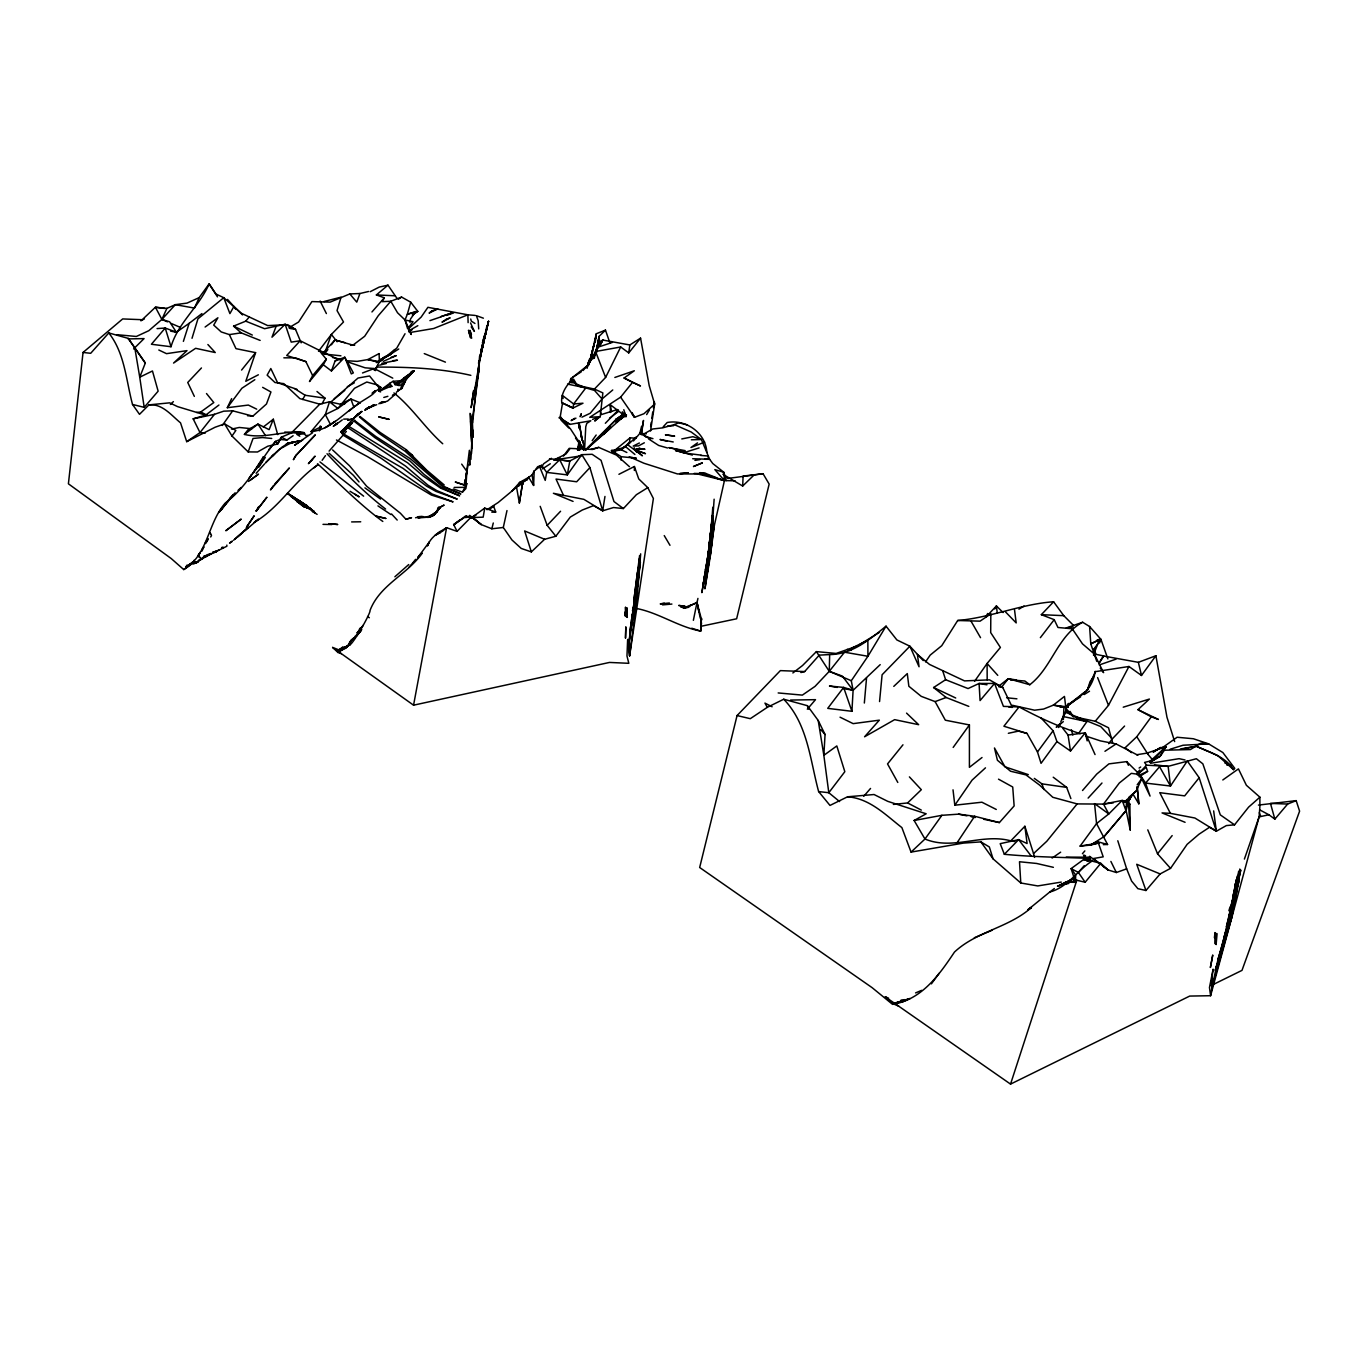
<?xml version="1.0" encoding="UTF-8"?>
<svg xmlns="http://www.w3.org/2000/svg" width="1368" height="1368" viewBox="0 0 1368 1368"><rect width="100%" height="100%" fill="white"/><g stroke="black" fill="none" stroke-linecap="round" stroke-linejoin="round"><path stroke-width="1.5" d="M471.704 424.593L478.732 371.942L478.851 360.947L478.544 363.461M893.783 686.377L907.292 673.603L908.848 686.257L921.228 696.346L935.114 701.613L945.339 720.201L969.416 724.937L969.416 767.328L982.019 757.513M1222.804 779.965L1238.433 768.884L1246.385 785.283L1259.894 797.185L1259.877 806.932L1259.107 816.867L1210.595 995.716L1189.698 996.075L1010.542 1084.106L885.318 996.862L888.601 998.195M468.13 464.385L464.675 485.11L455.424 482.066L464.675 485.11L465.24 483.246L466.796 483.605L465.855 488.615L462.469 492.121L453.406 488.974M583.435 443.164L584.29 449.491M472.61 422.883L479.056 362.383L478.732 371.942L478.851 360.947M634.342 470.472L634.393 466.505L618.917 474.303M1065.347 882.155L1075.539 882.343L1075.641 874.973L1071.127 868.612L1083.61 859.497L1089.732 857.24L1089.937 858.386C1061.329 857.308 1032.891 857.001 1004.351 854.299L1000.196 843.663L1018.647 839.627L1027.111 843.543L1024.871 826.272L1010.781 840.858C982.019 832.924 953.24 850.776 924.973 839.029L914.132 820.492L926.17 813.789L887.746 801.34L874.032 794.517L847.561 796.792L829.983 805.427L818.628 791.576C810.061 759.89 807.753 724.014 783.727 699.236L767.294 707.341L750.28 718.679L737.061 715.567L699.664 867.5L872.1 987.645L892.569 1004.386C922.049 999.512 939.132 974.939 954.488 952.043C976.872 931.146 1008.37 927.949 1031.369 907.582M570.576 382.63L570.644 379.158L570.353 382.373M1214.835 943.595L1215.058 932.583L1214.391 937.678M923.246 660.59L909.891 646.209L896.878 639.933L886.036 626.168C869.552 639.608 852.178 654.4 829.675 654.571L829.264 671.329L815.02 686.394L802.349 695.115L778.17 692.943M478.732 371.942L478.8 363.58M711.411 540.497L701.852 592.652L713.361 524.029L710.077 557.716L712.232 541.728L714.335 525.056L704.93 588.839L710.077 557.716L714.13 499.2M703.99 577.724L705.649 570.901L702.998 584.82L709.274 556.691L712.779 507.237M579.314 450.175L579.553 441.779L578.031 450.072M625.381 611.53L625.518 607.101L626.236 616.694M343.06 648.5L342.274 649.817L338.819 649.834L332.629 647.44L413.563 705.187L609.495 662.437L628.818 663.309L626.971 655.973L627.638 639.437L629.588 655.99L637.505 592.977L640.669 553.835M470.9 459.391L472.524 429.843L473.089 437.281L472.131 416.06M639.831 555.938C640.669 589.745 626.92 622.166 629.588 655.99L653.391 498.516L647.799 487.641L638.736 478.903L634.393 466.505M1087.115 861.19L1087.201 858.916L1089.971 859.224L1089.732 857.24L1066.236 857.103M534.187 470.883L532.135 474.918L528.715 477.329L533.606 485.435L534.187 470.883L541.608 465.308L546.704 472.387L545.234 480.39L539.539 466.522M471.498 453.697L472.524 429.843M639.608 558.486L638.993 573.055L634.94 602.347M722.868 474.217L742.687 486.033L743.098 476.081L763.053 473.704L769.158 484.101L736.634 618.781L700.878 626.322M1063.398 719.534L1063.928 706.965L1053.309 705.17L1043.579 709.051L1034.601 710.197L1012.337 705.272M465.24 483.246L469.361 450.294M478.492 369.634L479.604 356.056M470.37 452.329L469.754 465.137L469.173 457.681M1239.801 869.005L1238.878 881.368L1231.901 916.799L1212.065 987.234L1212.39 981.608M783.727 699.236L807.376 705.683L818.218 720.491L825.058 734.513L823.844 755.341L828.803 792.722L839.576 801.562M880.205 664.643L853.102 690.293L843.629 687.42L827.726 708.367L851.922 711.309L853.102 690.293L851.306 680.734L867.928 656.264L886.036 626.168M709.753 548.26L712.762 515.839L707.256 563.308L708.863 556.178L703.272 585.384L705.956 571.448M615.925 450.448L611.513 450.534L612.043 451.508L621.26 449.781L629.468 442.753L630.084 437.811L636.137 438.273M711.018 539.881L713.292 516.369L707.615 563.838L709.274 556.691M461.683 464.128L466.864 471.396L466.06 484.306L466.043 478.065L464.385 483.4L465.787 481.57M1126.086 808.813L1126.582 801.409L1122.222 800.417L1103.497 804.093L1077.146 803.905L1052.796 797.288L1039.612 785.112L1025.966 774.904L1010.507 771.21L997.409 760.232L994.468 747.971L1004.984 766.832L1028.326 774.63M1238.621 871.194C1237.219 901.854 1226.361 930.924 1218.187 960.199M346.036 647.184L342.479 647.303L342.274 649.817L337.896 652.433L332.629 647.44M701.681 618.507L701.579 619.789L696.996 602.553L697.936 598.414M639.489 557.922L636.052 592.429L630.015 630.272M709.342 547.679L711.839 522.508L708.043 555.117L710.608 539.249L712.249 515.308L709.342 547.679L705.341 570.37L708.453 555.647L706.88 562.778L712.352 523.021M864.337 703.032L866.543 677.998M478.082 376.491L471.977 401.508L473.721 390.325L471.088 407.664C475.808 387.401 478.013 366.778 482.733 346.566L479.894 357.322M620.969 460.041L621.294 456.724L611.513 450.534L615.6 450.277M879.556 701.562L882.104 674.766L909.891 646.209L919.057 666.763L917.415 654.485L929.488 664.421L964.525 680.888L989.543 679.862L1002.744 687.471L1012.405 707.427L1008.815 707.017M1237.048 883.728L1236.056 893.954L1227.934 927.658M1237.441 879.641L1237.835 875.554M471.413 421.908L471.755 448.174M483.28 343.83L483.571 342.787L482.117 348.498L483.81 340.957L479.484 361.067L488.547 321.189L480.219 355.509L481.109 351.969M637.437 572.405L633.709 601.749L638.839 561.547L636.787 592.703L639.557 555.562M609.889 342.889L605.477 330.133L596.311 333.741L595.268 342.086M1136.552 790.721L1132.892 793.953L1138.809 803.82L1136.979 786.788M164.656 308.467L155.422 307.236L142.221 319.702L122.675 318.932L83.055 352.448L68.4 483.81L171.222 558.554L183.722 569.567C208.415 554.741 207.594 522.867 225.378 502.911C247.249 486.7 258.979 461.991 275.515 441.402L280.064 439.47L286.87 440.034L293.128 435.725M691.763 628.237L700.741 631.093L701.356 619.738L700.741 631.093C677.485 626.766 657.888 612.026 634.598 608.127M637.779 583.093L629.314 640.395L630.665 629.981M359.545 628.87L359.117 632.409L361.785 629.554M410.007 322.438L410.4 319.206L415.684 311.545L407.339 314.264L405.013 319.975L407.664 328.816L413.016 321.719L405.013 319.975L397.524 312.742L390.786 301.268L382.151 301.644L384.357 297.796L376.371 294.941L387.982 285.16L397.079 298.481M571.927 383.04L572.388 379.363M631.195 625.809L633.076 611.222M484.221 338.067L481.297 349.815L484.546 336.066L481.126 350.618M1095.204 671.363C1094.024 680.033 1089.578 688.891 1082.618 694.431M597.645 417.821L594.755 421.036L600.21 416.676L602.861 392.907L594.43 389.076L577.176 385.331L571.944 380.389M348.549 645.901L348.669 645.029M581.314 371.788L572.679 377.329L588.172 365.051L595.542 351.508L620.696 346.993L628.75 352.91L629.827 344.958L640.566 338.152L649.201 385.639L654.656 404.107L650.535 431.005M712.865 523.534L710.608 539.249M596.568 352.688L599.064 336.374L605.477 330.133M631.742 622.354L630.545 630.648L637.505 592.977M633.23 611.975L640.395 562.18M650.638 426.577L651.236 422.421M651.835 418.266L652.741 412.024M653.357 407.869L654.263 401.645L654.656 404.107L643.969 413.717L634.547 417.308L632.358 414.487M1067.827 707.359L1068.391 703.46M569.481 406.501L573.038 408.006L573.637 403.97L585.812 387.913L594.516 390.427L602.04 398.977L590.207 413.273L581.93 417.172M1067.827 707.427L1068.391 703.579M641.37 434.819L643.49 420.438L641.096 434.254M469.446 334.083L468.506 330.218L470.592 337.93L469.994 330.457L471.447 334.562M1212.065 987.234L1212.8 982.361L1210.595 995.716L1209.466 987.508L1213.108 969.16L1211.398 982.463L1212.065 987.234L1218.033 959.242L1233.252 905.377L1231.029 916.457L1237.886 880.975L1221.504 947.956M584.581 449.679L585.76 426.765L586.786 423.379L590.822 420.78L569.96 424.388L559.016 417.804L560.247 416.59L562.556 402.893M1089.492 858.847L1089.732 857.24M1235.287 883.625L1234.74 887.234L1236.535 879.214M1237.63 877.025L1235.099 893.56L1237.578 876.631M578.254 449.969L579.553 441.779L579.861 449.935L579.536 441.676M1232.414 902.538L1236.706 879.008M506.981 510.572L503.304 527.484L511.94 539.95L521.225 548.431L531.348 551.903L544.601 539.283L555.836 536.239L570.302 517.07L582.221 510.059L593.507 505.63L602.689 510.794L604.964 496.447M631.469 620.149L634.342 602.057L632.478 610.898M485.247 335.314L488.547 321.189L482.271 347.677M596.174 352.003L599.064 336.374M707.136 573.602L712.232 541.728M1232.739 904.453L1222.838 947.032L1232.277 909.498L1238.673 872.374M516.591 487.453L519.361 502.996L522.764 482.083L498.209 502.484L487.008 509.734M210.689 536.974L211.527 535.435L209.629 532.426L210.672 533.896M1235.27 885.541L1233.115 895.955L1237.339 875.982M493.506 505.835L495.695 512.008L484.751 508.075L483.178 517.155L470.284 517.634M1093.699 652.091L1094.314 648.552L1100.966 639.454L1107.875 658.897M1234.415 897.237L1232.277 909.498L1240.759 869.997L1237.459 884.19M404.962 382.065L401.935 388.358L400.585 388.82L411.409 371.566L414.179 370.762L408.194 377.26L397.883 384.476L400.106 385.502L404.107 381.894M359.989 630.443L360.451 627.895L359.989 630.443L356.928 633.059L363.289 625.21M578.014 449.764L579.519 441.402M413.563 705.187L446.601 527.689L457.066 531.365L471.31 516.95L481.314 524.611L491.847 528.783L503.304 527.484M1093.887 653.87L1099.445 639.796L1090.775 643.883L1096.777 661.394M351.405 640.292L349.045 644.396L349.849 645.183M577.45 449.867L579.04 441.488M486.751 326.61L482.699 345.146L483.998 339.042M519.361 502.996L522.764 482.083L518.729 486.085M1065.279 713.754L1066.801 706.162L1064.902 707.29L1073.247 716.627L1095.255 721.261L1108.525 727.776L1112.663 742.927M1093.545 655.323L1094.314 648.552M483.691 341.88L485.606 333.091L484.46 338.683M693.371 620.337L696.996 602.553L691.695 604.93L696.996 602.553L700.296 618.233M592.618 351.388L590.531 358.365L594.191 343.761L590.89 357.236M1234.534 892.535L1237.595 878L1235.287 888.037M1234.158 893.15L1226.395 926.905L1232.277 905.035L1236.911 880.565L1231.303 904.693L1229.251 915.773L1232.277 905.035L1230.14 916.115L1233.252 905.377M593.541 347.284L596.089 335.947L589.779 361.169M710.488 542.6L711.89 536.393M712.813 532.255L724.441 480.578L723.826 472.285L712.762 463.53L709.633 459.289L701.408 439.538L691.148 431.98L674.236 424.61L662.693 427.859L652.707 428.988L644.157 433.793L640.173 433.023L633.469 440.958M594.464 341.863L596.311 333.741M1235.099 894.313L1236.518 888.242M1127.642 801.494L1129.882 798.741L1123.624 802.691L1129.882 798.741L1128.378 801.562L1129.882 804.213L1130.225 830.017L1126.138 810.574L1127.899 803.067M1216.99 964.269L1215.229 970.374L1222.205 948.417L1227.181 927.282L1223.95 937.456M484.221 335.776L482.494 343.094L483.434 339.726M588.086 365.41L589.3 360.348M465.975 475.124L466.864 471.396M580.169 416.761L581.195 414.008L580.613 414.897M597.748 344.651L595.798 352.619L599.116 337.383L599.629 342.616L593.969 358.262M491.847 528.783L493.284 522.986M587.197 367.855L588.89 361.067L586.94 367.992M640.104 432.305L641.609 426.235M595.131 354.568L598.295 342.53L602.809 340.051L629.827 344.958M349.781 641.489C345.54 656.999 370.933 613.804 370.027 610.453C379.757 584.905 406.929 574.731 422.216 553.219M1227.181 928.769L1236.928 890.448M483.896 340.016L485.349 334.288M1222.411 945.271L1218.683 959.703L1231.901 916.799M1226.651 928.786L1238.878 881.368M296.959 389.333L277.584 382.715L270.813 368.539L267.153 375.14L275.002 382.527L283.843 383.638L299.831 398.601L319.787 404.176L329.5 401.816L340.581 404.278L350.875 398.994L360.109 402.791C344.018 412.52 330.646 429.979 311.032 431.655L325.345 414.589L337.879 408.451L354.517 388.29L366.812 382.014L377.517 384.989L380.954 387.503L378.765 387.315L379.107 388.717M595.644 353.098L597.628 345.591L593.934 357.373M1230.499 908.745L1235.834 888.858M207.679 540.24L205.576 543.575M466.796 483.605L462.469 492.121M207.628 539.967L208.022 538.513L205.987 542.121L206.38 541.249M410.725 302.191L407.339 314.264L417.821 311.425L410.725 302.191L401.576 297.061L390.786 301.268L378.235 315.752L364.675 336.272L352.978 345.129L334.955 339.982L322.352 353.85M595.388 353.491L597.628 345.591M590.053 360.041L588.616 365.051L592.447 351.986M1213.519 981.01L1213.091 982.446L1211.98 978.633M1232.209 902.264L1233.235 898.776M192.016 338.289L197.933 318.829L223.753 297.694L241.315 313.255L267.718 325.601L287.605 324.661L295.556 329.432L301.165 342.855M587.146 366.778L589.523 359.1M1060.012 707.273L1065.723 706.675L1087.303 690.207L1095.323 671.654L1128.959 666.49L1141.493 675.467L1155.892 655.734L1166.972 717.26L1174.667 741.593M1228.891 910.729L1230.106 906.796M1218.033 959.242L1224.685 937.85M183.38 341.367L189.126 323.361L201.934 313.58M1010.542 1084.106L1076.804 880.257L1085.166 882.24L1100.778 863.311L1107.977 869.911L1116.339 872.528L1126.651 868.851L1131.575 881.026L1137.851 888.653L1145.939 890.5L1160.132 873.93L1170.529 868.372L1187.133 844.33L1198.915 834.275L1209.586 827.23L1216.357 831.214L1226.361 825.571L1234.552 824.836L1248.625 807.12L1259.894 797.185M205.114 327.02L217.905 317.769L213.716 325.105L221.223 331.945L229.345 334.596L235.98 348.652L255.594 352.636L245.795 381.279L258.364 374.798M1126.155 807.548L1127.796 802.777M1244.401 859.07L1259.107 816.867L1268.923 814.781L1274.856 819.124L1287.63 804.059L1296.18 800.639L1299.6 811.156L1241.99 970.374L1211.005 985.61M1058.678 727.519L1060.097 723.501M593.267 358.621L596.089 350.721M300.173 431.775L294.342 431.707L281.398 437.144L277.704 443.984L267.82 446.19L257.509 451.987L248.172 451.902L253.029 438.461L262.451 437.555L271.719 438.461M206.602 541.677L205.371 542.651M368.556 291.487L359.921 293.522L356.774 302.14L349.798 293.932L330.15 302.123L311.904 301.593L298.566 322.044L288.853 327.807M260.142 340.41L241.161 332.851L233.569 326.131L245.727 321.172L264.571 328.713L285.142 324.25L291.213 342.12L300.19 340.752L318.812 350.054L326.336 359.237L323.327 364.794L331.432 370.95L335.075 361.032L337.434 359.049L340.923 360.023M189.126 323.361L176.387 332.219L165.22 328.029L151.403 344.257L171 346.737C178.011 322.831 199.249 306.688 209.116 283.894L215.973 294.017L223.753 297.694L229.909 313.597L233.911 306.449L242.529 314.931M580.34 416.299L581.195 414.008M276.233 326.063L271.976 337.195L285.142 324.25L295.556 329.432L289.76 328.423M405.031 333.741L396.754 348.139L379.432 361.597L376.337 362.588M1088.381 687.42L1087.303 690.207L1090.108 681.572L1093.853 676.356M108.773 332.937L128.233 338.392L145.316 363.067L139.741 377.209L144.187 407.356L132.525 404.449C126.027 380.287 124.881 353.286 108.773 332.937L90.698 353.303L83.055 352.448M1099.564 643.011L1100.966 639.454L1097.273 640.463M342.222 647.919L345.506 647.577M277.721 434.614L273.344 419.224L269.12 429.637L257.971 424.097L248.001 429.808L244.41 434.425C264.862 439.402 283.98 429.843 304.243 432.681L304.739 434.323L299.387 432.459L297.181 433.092L298.737 434.579L304.243 432.681L304.739 434.323M1060.816 721.74L1065.279 712.147L1100.71 726.545L1112.304 738.874L1108.713 743.696M351.166 640.121L354.021 637.779C348.532 642.293 349.114 648.808 340.222 650.313L342.154 648.586M1062.081 719.619L1065.279 712.147M427.671 545.746C430.51 536.94 439.179 532.169 446.601 527.689L442.172 531.502M217.478 296.873L209.116 283.894L199.181 297.608L194.495 308.091L175.326 304.671L166.862 308.381L155.422 307.236L161.886 319.428L167.46 321.839M426.2 516.933L431.809 516.334C439.265 510.538 429.484 519.464 426.2 516.933L433.399 515.36L440.188 507.665M166.862 308.381L161.886 319.428L148.804 330.697L136.338 336.477L116.81 334.681M1059.003 726.579L1060.474 723.347L1056.199 727.229M375.174 370.557L378.953 362.315L367.804 359.596L357.168 361.374L346.839 360.742M356.672 635.932L360.896 630.887L354.722 636.736M256.705 409.152L248.343 405.065L227.31 407.715L231.637 398.618M321.241 426.765L319.291 430.869L320.249 425.995L321.241 426.765L311.032 431.655M567.583 384.1L585.812 387.913L570.49 381.501C565.411 386.853 560.743 394.907 561.752 402.585L573.038 408.006L582.99 403.218L573.637 403.97L562.265 395.318L563.086 398.55M594.43 389.076L605.614 377.431L620.696 346.993M427.449 545.712L429.33 541.95L417.702 557.631L421.618 553.356M985.952 616.9L987.662 613.48M375.277 370.506L377.859 365.427L374.216 370.232M600.09 345.369L602.809 340.051L595.542 351.508L605.614 377.431M349.182 644.413L351.268 640.344L355.099 637.539M471.31 516.95L466.231 516.3L465.53 517.549L468.796 517.07L469.686 515.36L481.314 524.611L471.926 516.745M1095.255 721.261L1108.49 705.324L1128.959 666.49M326.336 359.237L312.656 375.601L309.476 381.552L323.327 364.794M994.81 608.965L996.417 605.938L1003.086 612.556M563.462 456.04L569.191 448.345L592.601 449.456L598.705 447.37L616.472 455.099L629.468 466.71M322.027 403.765L325.054 398.208L316.983 391.487M600.09 345.01L602.809 340.051M302.67 399.507L305.081 395.249L325.054 398.208M931.403 983.866L939.115 973.281M295.83 455.527L293.453 459.58L295.83 455.527L315.341 434.836L295.727 455.715M1128.788 797.63L1132.892 793.953L1128.378 801.562L1124.582 801.426L1129.882 804.213M220.539 510.367L226.079 503.458L218.914 512.47L221.975 507.99M266.743 497.422L256.107 511.239L266.846 497.268M396.104 383.279L399.114 385.571L395.061 384.647L414.179 370.762L407.442 377.448L395.728 383.553L393.061 381.313L390.137 383.057L379.124 391.282L380.578 391.881L379.158 389.401M646.654 414.607L649.458 409.921M541.489 467.36L543.66 463.769L551.441 458.297M1162.048 753.101L1160.081 756.316L1149.924 762.472M1164.014 749.903L1165.981 746.689L1160.184 747.851L1153.156 752.126L1160.56 747.492L1164.425 750.211L1190.417 749.561L1200.762 743.183L1208.645 743.867L1222.855 752.537L1234.757 768.354L1233.508 769.654L1217.913 755.666L1196.316 746.261L1180.362 748.98M1098.966 663.566L1103.737 655.956L1094.314 654.007L1082.481 643.849L1072.255 628.784L1057.96 627.484L1054.215 619.67L1041.339 614.677L1053.599 601.766L1063.774 615.668L1073.487 625.398M1053.599 601.766C1021.109 604.023 990.449 617.686 957.703 620.491L941.748 645.696L930.206 655.101L925.555 661.89M1099.393 662.403L1103.429 656.007L1138.364 662.334L1155.892 655.734M249.352 478.099L251.729 474.388L249.318 477.979M430.988 515.035L429.655 517.053L417.992 517.942L423.875 516.625M1137.475 774.904L1146.538 765.174L1168.152 766.354L1196.367 758.727L1202.848 763.84L1220.307 814.866L1234.552 824.836M432.271 516.112L436.666 511.102M374.9 391.419C374.798 394.685 359.955 401.594 355.988 405.629M956.574 843.492L974.632 816.269L999.375 822.578L1014.133 805.94L1012.73 787.01L998.503 779.161M258.86 467.104L265.272 457.442M1092.211 844.672L1098.88 843.013L1096.948 841.679L1090.553 845.099L1104.147 836.532L1125.949 810.66L1122.222 800.417L1108.798 813.943L1096.555 823.587L1080.121 846.091L1090.553 845.099L1098.008 841.833L1107.55 844.484L1096.555 823.587L1094.571 803.632L1108.798 813.943L1103.497 804.093L1119.298 783.026L1131.336 773.347L1139.732 774.51L1150.043 796.091L1145.58 783.094L1140.023 774.784L1141.835 778.529L1136.329 790.807L1125.283 801.255L1126.582 801.409M221.411 509.666L230.542 498.191L227.002 502.774M996.28 809.463L981.899 802.212L954.813 805.205L972.067 780.136L985.473 767.841M248.172 451.902L231.996 436.05L235.86 430.441L224.591 423.892L215.118 427.226L186.698 441.659L180.525 422.849C171.205 415.205 162.382 403.543 148.941 404.877L139.502 414.333L132.525 404.449M187.125 565.018L185.655 567.156L192.683 561.991M535.675 469.532L537.641 466.71L541.608 465.308M1104.147 836.532L1126.138 810.574M347.643 645.628L346.104 647.816L346.925 646.671M974.563 681.315L987.097 663.48L1000.401 647.457L990.688 632.597L990.825 613.822L980.069 621.158L957.703 620.491M1078.805 733.128L1086.893 721.62L1077.009 718.542M1031.455 907.531L1027.898 909.805L1049.684 892.073C1068.203 887.062 1076.975 870.561 1092.006 861.122L1100.778 863.311M222.3 425.465L232.663 410.827L252.858 416.146L266.469 404.005L270.95 391.983L262.639 387.349M273.514 485.503L270.454 489.915L289.366 467.976L274.489 484.34M1128.651 799.955L1132.892 793.953L1128.959 797.578M592.19 440.65L596.174 435.024M1164.425 750.211L1160.081 756.316L1149.941 762.01M322.13 460.298L325.464 455.647M974.632 816.269L958.643 814.148L941.902 815.311L924.973 839.029L911.054 852.093L901.888 827.606C885.455 814.798 869.552 798.399 847.561 796.792M233.073 494.891L226.78 502.227L235.125 492.822M526.68 480.151L528.715 477.329L519.806 482.34L511.837 491.249M953.171 747.424L969.416 724.937M203.216 558.178L200.549 559.615L211.493 553.715M1040.945 717.858L1053.103 730.751L1056.934 741.593L1041.048 763.327L1037.474 751.938L1027.026 733.436L1003.907 726.237L1019.057 706.931C1038.893 717.516 1059.071 726.972 1080.275 733.658M1131.49 752.639L1125.129 747.749L1136.791 736.719L1151.309 716.815L1158.405 719.448L1137.954 709.667L1149.394 699.065L1123.231 707.188M201.695 550.073L203.9 546.773L201.9 551.167M1037.474 751.938L1053.103 730.751M1137.201 784.822L1141.835 778.529L1138.552 774.835L1139.732 774.51L1126.685 761.617L1108.918 763.874L1096.743 774.083L1082.533 790.499M327.858 349.558L324.301 354.346L331.364 334.442L343.505 321.993L337.041 310.587L341.059 297.147L323.942 301.541M331.398 344.77L334.955 339.982L344.873 342.65M375.43 390.598L374.148 392.325L380.954 387.503M1128.19 800.263L1132.892 793.953M227.31 407.715L241.879 388.255L254.841 379.706M203.524 556.195L205.337 556.93L206.209 555.767M318.522 351.268L331.364 334.442L337.127 341.761M526.543 480.168L528.715 477.329L522.679 482.784M246.787 526.612L254.191 515.787L246.274 527.706M1040.364 637.659L1054.215 619.67M1077.146 803.905L1046.794 841.269L1033.541 853.564L1034.567 857.411M626.852 452.483L621.26 449.781L629.468 442.753M569.652 449.2L565.822 454.108L553.886 459.939L559.854 460.332M346.361 431.433L329.089 451.132M1001.889 686.787L1008.267 678.699L1016.561 680.016L1010.713 679.947L1024.854 681.007L1029.796 684.718C1051.907 667.823 1057.515 635.624 1082.635 622.252L1089.595 626.51L1100.539 638.907L1090.775 643.883L1089.595 626.51M232.663 410.827L223.719 411.169L214.485 414.316L200.002 432.562L186.698 441.659M1154.404 764.798L1168.152 766.354L1170.478 786.019L1159.568 766.713L1145.58 783.094L1170.478 786.019L1187.287 760.967L1199.172 777.708L1184.688 795.868L1159.773 792.67L1170.392 813.344L1194.88 818.013L1216.357 831.214L1213.655 810.899M628.75 352.91L640.566 338.152M241.589 370.061L255.594 352.636M413.085 562.846L415.94 559.29L408.912 567.361M592.583 419.377L600.21 416.676L589.745 417.326L620.627 397.165L632.546 382.339L640.481 385.981L624.064 378.013L634.324 370.762L614.848 377.465M1170.529 868.372L1157.533 853.769L1172.171 835.591M902.965 744.808L887.541 763.925L897.801 782.445M1056.934 741.593L1070.494 751.032L1085.251 732.821L1095.05 754.572M605.34 423.276L618.387 409.955M245.727 321.172L249.198 317M311.117 460.828L315.085 456.142L308.398 463.666L312.588 459.084M1137.047 773.211L1139.698 770.047M438.752 507.032L437.606 508.639L444.121 505.066L439.607 507.425M357.749 413.871L355.612 416.385L361.34 411.631L351.593 420.164L361.836 411.46L358.724 413.546M583.024 370.574L586.615 366.368M348.72 424.268L350.43 422.404L342.769 430.253L352.482 419.788M807.308 709.205L815.499 699.664L790.55 700.057M1082.43 853.7L1084.841 850.913M144.187 407.356L158.141 391.18L152.464 370.984L139.741 377.209L135.022 349.216M390.923 353.953L394.668 349.609M1085.166 882.24L1078.377 872.442L1084.174 865.756M863.738 796.261L870.544 788.447M371.959 311.955L384.357 297.796M216.11 552.005L217.084 550.911L212.502 552.467L218.829 550.124M377.927 361.853L380.441 359.032M800.896 672.543L804.658 671.568L819.261 655.135L829.675 654.571M256.158 473.311L264.64 463.855M401.166 386.956L403.492 384.374M300.19 340.752L286.716 355.509L305.885 361.614L312.656 375.601M383.108 358.382L380.851 360.861L384.613 356.809L391.06 354.209L383.108 358.382L384.613 356.809M347.523 425.568L350.43 422.404M319.787 404.176L292.342 431.98M412.298 314.948L415.684 311.545M1088.124 798.091L1101.975 783.026M663.189 426.816L667.191 422.507C685.966 419.001 705.871 432.869 706.829 452.415M563.821 460.589L569.806 460.999L581.793 454.672L589.916 467.599L576.663 481.775L556.024 479.056L563.479 495.336L583.88 499.354L602.689 510.794L613.531 507.545L623.38 508.554L636.359 494.72L647.799 487.641M268.761 449.73L275.515 441.402L277.704 443.984L281.398 437.144L286.87 440.034M201.438 558.486L196.479 562.966L191.657 563.069L193.709 563.941L197.796 561.752L189.194 564.813L190.579 563.838M585.589 449.969L616.472 419.138L625.21 413.495M201.455 367.958L187.741 382.476L194.341 396.378M988.26 614.591L996.417 605.938L997.289 613.309M1146.538 765.174L1144.554 762.421L1153.019 760.369L1165.981 746.689L1146.965 753.118L1136.757 754.726M555.836 536.239L547.166 525.346L560.572 511.256M395.848 393.779L392.513 395.489L395.848 393.779L387.623 401.012L380.407 403.543M585.555 450.004L615.959 419.737L621.653 416.265M1112.304 738.874L1124.582 726.049M610.487 427.124L587.607 447.969M737.061 715.567L780.359 670.611L804.658 671.568M331.432 370.95L344.787 357.219L353.354 372.9L351.302 373.909L344.787 357.219L335.075 361.032M199.198 560.059L197.248 562.077L194.324 562.624L194.034 560.452L194.324 562.624L197.847 561.838L194.324 562.624M383.108 357.715L380.048 360.878L398.738 349.011M1004.351 854.299L1018.647 839.627L1031.062 855.855M434.665 514.334L437.606 511.324L433.314 514.505M585.846 449.867L622.474 417.582L616.387 421.942M273.566 454.757L265.495 462.897L274.626 453.783M857.924 645.781L836.139 653.442L816.388 651.613L802.52 665.532L792.859 672.971M626.971 444.703L629.827 441.847M409.169 328.132L421.156 317.085L427.91 307.321L467.873 314.811L468.113 322.643M133.585 348.925L144.067 338.597L128.165 338.922M617.737 419.925L620.063 417.65L617.259 420.25M201.438 559.084L203.302 557.289M394.873 576.783L408.741 564.556M742.687 486.033L754.059 475.004L763.053 473.704M434.015 513.941L429.655 517.053L432.151 514.881M351.986 423.259L341.692 433.656L354.722 420.01M893.372 804.418L907.6 802.948L921.331 789.695L909.395 776.887M603.031 434.46L610.196 427.62M636.052 437.025L627.826 444.874L642.396 455.8L637.334 451.286M234.886 539.163L248.326 527.21L233.552 540.257M603.544 434.528L610.829 427.62M238.049 490.36L241.127 487.453M170.367 404.466L173.377 401.628M183.722 569.567L191.041 564.385M230.234 498.072L234.834 493.814M334.151 398.823L358.04 378.03L369.565 375.978L377.448 385.69M396.293 392.377L399.302 389.606L397.746 389.333M433.656 513.376L429.945 516.779L432.339 514.625M1149.513 761.788L1165.981 746.689L1164.459 748.672L1160.184 747.851M437.281 510.332L439.897 507.956L437.059 510.332M244.906 530.818L258.449 519.173L254.209 522.405C279.671 507.648 294.24 480.715 318.299 464.453M432.305 514.676L429.655 517.053M440.103 531.417L436.221 534.803L440.958 532.289M1137.013 774.527L1146.213 767.311L1147.598 771.364L1139.168 776.802M237.485 537.06L242.888 532.391M378.851 403.817L380.082 402.773M602.04 398.977L612.761 389.966M331.706 401.252L344.787 390.376M1056.797 727.041L1063.312 721.637M349.233 410.896L355.218 405.954M431.809 516.334L434.921 513.787M1081.917 694.448L1084.824 692.071M454.039 524.696L465.359 516.146L468.796 517.07M1087.201 858.916L1089.817 859.326L1087.902 860.865L1083.61 859.497L1092.69 860.472M1089.971 859.224L1087.902 860.865L1092.006 861.122M403.269 379.415L414.179 370.762L411.238 372.541M704.657 442.12L690.96 447.507L697.526 442.873M1085.354 691.969L1067.279 706.162L1073.179 701.579M998.828 686.069L1008.267 678.699L1029.796 684.718M313.7 468.027L317.957 464.727M263.323 426.987L273.344 419.224M626.065 446.549L612.043 451.508L622.235 448.755L627.553 444.634M333.313 426.371L337.999 422.78M376.713 404.706L370.471 407.134L374.507 404.654L369.428 407.732L373.396 404.808M609.495 418.215L618.729 411.255M205.183 433.16L200.002 432.562L193.162 418.83L205.662 415.137L218.931 405.031M244.41 434.425L257.971 424.097L265.512 435.657M334.75 425.38L337.639 423.174L334.613 425.226L336.169 424.183M466.231 516.3L453.697 524.611L457.066 531.365M490.377 508.708L493.745 506.16M1049.684 892.073L1054.369 888.516M248.497 481.433L258.466 474.149L250.156 480.219M372.062 393.249L375.465 390.701L372.609 392.787M338.683 422.592L342.291 419.891M453.577 524.628L459.836 519.96M334.921 425.243L337.109 423.618M471.242 517.942L484.751 508.075M472.712 517.275L475.979 514.898L471.789 517.309M621.841 415.547L624.731 413.427M232.269 541.164L229.55 543.13L232.235 541.335M196.633 412.452L200.771 411.973L213.801 402.551L206.5 393.539M369.428 407.732L372.182 405.732M361.836 411.46L351.593 420.164M621.893 416.505L616.472 419.138L626.527 414.983M312.639 432.716L294.616 445.199L302.824 439.88M1162.133 747.869L1177.113 737.249L1193.392 738.754L1208.645 743.867L1183.063 745.235L1170.17 749.219M334.202 425.602L336.477 424.012M600.056 410.827L601.168 414.641L617.447 409.511M624.577 413.41L615.6 419.617L622.218 415.154M403.526 378.201L414.179 370.762M342.479 647.303L338.819 649.834L347.848 645.679M1052.112 858.061L1060.662 852.161M859.634 644.619L879.538 632.29M630.084 437.811L613.428 451.389L618.011 449.439L616.438 449.576M198.805 561.034L196.034 562.385M281.329 447.61L287.861 443.352L293.487 442.172L286.288 443.95M398.362 299.216L401.576 297.061M412.623 314.879L417.821 311.425M1104.951 751.288L1116.066 743.936L1137.8 755.204M1139.099 768.046L1140.673 767.003M542.446 468.899L550.312 463.769M968.8 706.384L946.143 697.492L933.609 687.523L945.613 679.708L968.065 688.566L979.078 683.47L994.553 683.453L1002.744 687.471L998.811 686.804M348.019 645.884L337.896 652.433L341.333 653.648M574.663 418.351L571.14 420.592L575.945 418.163M1066.493 705.785L1080.669 696.791M1084.208 694.551L1089.509 691.182M327.072 426.559L335.348 421.361L325.088 427.791M379.124 391.282L390.222 384.322L390.137 383.057L391.009 386.169L379.124 391.282L378.765 387.315M1018.955 609.17L1024.051 606.024M383.314 361.34L396.258 355.612L391.265 357.27M408.861 331.62L411.922 329.773L408.639 331.62M401.935 388.358L397.695 390.838L399.712 389.692M200.053 559.974L201.216 559.307L199.112 560.179M387.862 396.31L383.792 397.455M409.494 330.389L417.838 325.687M347.318 386.716L354.329 382.835M280.03 448.926L289.862 443.471L299.199 440.701L289.862 443.471M209.663 554.262L205.337 556.93M215.973 551.8L213.87 552.672L226.849 546.242L226.849 545.097M140.87 320.83L144.427 318.864M644.328 442.787L638.514 445.9L633.213 446.088L639.369 442.993M373.806 391.983L374.764 391.487M213.34 552.963L206.876 555.75M370.198 291.692L379.261 287.075L387.982 285.16M1075.539 882.343L1072.768 879.06L1059.242 885.387M435.349 534.871L440.462 532.357M851.529 648.227L867.859 640.207L867.928 656.264L844.518 652.211L829.264 671.329L851.306 680.734M395.728 383.553L401.713 380.646L393.061 381.313L395.061 384.647M618.011 449.439L616.968 449.952L622.235 448.755M1059.499 885.199L1072.768 879.06M572.628 377.534L571.003 378.286L577.176 385.331L573.534 379.09M625.843 415.513L615.754 421.891L625.364 415.821M210.946 553.459L206.294 555.1M1138.518 775.485L1147.598 771.364M199.181 297.608L187.057 303.097L175.326 304.671L161.886 319.428L169.615 321.805L176.387 332.219L170.59 331.142M885.318 996.862L892.842 1003.616L909.857 998.572L897.254 1002.761L901.717 1001.65M909.857 998.572L902.624 1001.821L897.459 1002.18L901.82 1001.325M915.585 992.911L921.639 990.346M974.307 937.781L991.92 930.325M366.521 408.536L372.216 406.176L370.694 406.792M518.917 483.314L525.192 480.698L519.806 482.34L523.157 484.084L522.046 481.998M674.236 424.61L678.699 422.798L687.42 424.901M620.901 417.223L626.288 415.154M362.52 372.968L374.216 368.539L392.77 378.149M429.928 320.625L440.718 316.948M935.114 701.613L946.143 697.492M555.853 459.203L559.786 457.75M699.099 447.917L686.24 451.953L675.535 450.448L692.328 455.082M446.498 315.427L453.629 312.93M1082.635 622.252L1066.202 627.963L1073.145 627.023M1096.999 640.139L1100.539 638.907M1099.256 664.951L1116.049 659.137M390.137 386.973L392.377 386.238M467.873 314.811L433.707 328.491L410.383 332.441M597.782 347.233L612.436 342.393M1076.804 880.257L1057.498 886.156L1061.192 885.25M221.804 547.457L223.087 547.08M332.595 449.901L349.575 465.838L366.658 486.239L400.397 513.239L405.903 519.241L411.238 517.754M687.386 607.118L681.144 607.067L687.386 607.118L683.196 608.264L688.514 607.341M405.903 519.241L411.546 517.702M590.908 449.354L598.705 447.37M379.637 365.153L386.409 363.461M415.564 517.754L419.873 516.676M1064.902 884.361L1068.596 883.471M222.471 547.781L221.582 547.987L222.813 548.226M207.218 556.092L204.653 555.784M1008.353 733.299L1018.425 731.128L1027.026 733.436M193.162 418.83L214.485 414.316M231.431 429.107L239.297 427.466L251.712 428.731M1064.389 883.625L1068.1 882.873M681.777 438.94L692.943 436.7L701.408 439.538L691.336 439.795M1182.089 749.031L1196.316 746.261C1209.449 752.28 1225.574 756.572 1233.508 769.654M664.284 603.134L660.231 603.904L669.38 602.997M914.132 820.492L941.902 815.311M417.257 517.446L423.447 516.676M911.054 852.093L963.465 843.098L980.89 841.884L989.338 846.963L993.048 858.83L1020.785 882.993L1037.782 885.934L1061.26 882.086M1080.121 846.091L1098.88 843.013M1150.608 763.259L1179.079 758.676L1185.03 759.975M729.024 478.27L754.059 475.004M553.886 459.939L581.109 455.869M694.927 460.366L699.869 459.631M229.345 334.596L241.161 332.851M1258.457 805.085L1296.18 800.639M1103.497 804.093L1113.398 802.811M1062.868 728.409L1068.066 735.043L1085.251 732.821L1087.167 740.875M305.423 435.571L308.142 435.349M381.826 363.341L397.455 360.194L393.078 360.656M360.724 521.789L351.627 521.926M901.085 1000.076L905.188 999.649M148.941 404.877L169.649 402.842L177.618 406.638L205.662 415.137M662.557 604.895L671.91 604.058M340.581 404.278L344.685 403.919M418.471 516.659L422.233 516.352M350.499 345.352L354.757 345.027L352.978 345.129M157.063 328.611L165.22 328.029L171 346.737M667.533 426.098L673.501 425.739M302.841 433.536L299.421 433.724L294.342 431.707L304.243 432.681M1061.5 706.897L1065.723 706.675L1064.458 696.415L1053.309 705.17L1065.723 706.675M491.83 512.196L495.695 512.008M349.798 293.932L359.921 293.522M1103.292 844.637L1107.55 844.484M343.693 419.121L348.276 419.018M692.704 458.725L709.633 459.289L704.606 459.272M454.125 487.435L464.402 487.35M283.843 357.835L295.214 357.817L305.885 361.614M1226.857 765.105L1230.704 765.105L1224.958 763.105M630.956 457.493L643.9 463.222L677.399 473.926L697.577 473.961L724.441 480.578L735.095 480.801M641.404 449.217L644.978 449.268L636.77 448.687L641.404 449.217L639.249 447.9M378.406 367.103C409.528 367.017 440.428 368.334 470.849 375.345M323.002 524.354L331.911 524.543M694.174 473.414L697.919 473.533M1019.057 706.931L1003.428 706.384L994.553 683.453L980.069 700.57L979.078 683.47L986.961 684.804M1287.63 804.059L1270.462 803.392L1274.856 819.124M644.157 433.793L646.243 433.861M611.513 450.534L615.514 453.064M376.371 294.941L394.685 295.762M1041.339 614.677L1063.774 615.668M1170.392 813.344L1162.048 812.917L1185.081 822.305M598.295 342.53L600.774 342.667M700.655 455.441L708.008 455.989L708.504 459.34M247.523 415.735L252.858 416.146M374.216 368.539L365.136 367.821L347.934 361.99M621.294 456.724L633.247 457.87M284.783 432.049L296.702 433.058M468.66 314.879L475.329 315.444M328.645 523.688L337.742 524.491L331.774 523.927M701.254 455.168L684.445 453.013L675.535 450.448M549.526 458.742L569.806 460.999L567.31 474.884L546.704 472.387L559.7 459.734L567.31 474.884L581.793 454.672L592.139 454.296L601.048 460.315L613.958 501.543L623.38 508.554M1006.609 697.765L1016.92 698.826M324.421 354.055L340.923 355.8M818.628 791.576L828.803 792.722L844.826 771.689L836.806 745.936L823.844 755.341L818.218 720.491M359.066 402.654L360.109 402.791M673.21 441.967L659.992 439.487L666.986 441.214M716.507 477.74L705.991 473.55L699.92 472.747L724.441 480.578L714.831 469.6L723.826 472.285L726.22 480.596M678.152 449.696L668.849 447.627L685.197 450.636M1034.328 778.409L1041.954 783.864L1066.681 787.387L1070.888 798.587M631.931 457.579L636.103 458.194M700.04 472.644L705.991 473.55M1010.781 840.858L1014.851 841.525M837.353 687.437L829.47 686.018L843.629 687.42L851.922 711.309M843.252 688.514L853.102 690.293L842.363 676.1L829.264 671.329L816.388 651.613M632.461 457.664L636.291 458.365M1116.066 743.936L1100.453 740.892L1085.611 736.001M632.238 457.647L635.641 458.331L629.16 456.946M563.479 495.336L553.39 493.284L573.072 501.406M958.643 814.148L966.954 815.841M971.126 816.696L975.281 817.534M983.609 819.244L999.375 822.578M1062.936 716.473L1086.893 721.62M701.528 473.961L706.726 475.106M332.492 357.476L340.683 359.339M1053.377 867.329L1036.653 863.464L1019.502 861.755L1020.785 882.993M847.134 649.39L851.221 650.347M578.014 385.964L585.812 387.913M645.611 436.614L650.689 438.94L640.173 433.023L645.611 436.614L652.946 438.649M445.438 362.144L424.268 353.594M667.55 447.986L658.675 445.455L648.552 438.906M1085.542 855.684L1083.576 855.12L1085.337 857.702M708.504 475.654L715.567 477.791M717.345 478.355L724.441 480.578M483.383 318.18L476.372 315.666L478.184 320.642L478.714 328.901M1160.132 873.93L1136.74 864.285L1145.939 890.5M544.601 539.283L524.645 530.955L531.348 551.903M302.756 505.852L308.176 508.126L296.907 501.355L302.756 505.852L309.151 508.657L303.097 506.263L287.383 493.284M171.171 323.447L180.473 327.448M892.842 1003.616L898.69 1006.164M562.214 403.047L573.038 408.006M291.23 496.772L306.432 506.177M933.609 687.523L955.719 698.005M158.808 350.003L166.52 353.662L186.988 350.636L173.565 363.067L195.641 348.31L215.255 352.551L207.885 344.531M233.569 326.131L252.311 335.057M318.812 350.054L337.434 359.049M840.055 717.191L853.153 723.638L879.333 720.166L864.576 736.788L894.638 719.654L918.646 724.681L906.556 713.121M308.176 508.126L296.907 501.355M624.064 378.013L632.546 382.339M200.771 411.973L207.167 415.256M772.116 706.777L764.951 703.101L767.294 707.341M907.6 802.948L921.297 810.095M306.312 506.023L287.776 493.232M1078.377 872.442L1071.127 868.612L1074.906 880.394M1260.099 810.078L1268.923 814.781M1137.954 709.667L1151.309 716.815M301.866 502.501L291.11 495.455L311.083 508.896M314.212 511.444L305.218 505.698L310.416 508.964M343.693 434.032L403.081 468.403L426.628 486.187L435.964 491.403L457.22 499.098L436.785 490.599L427.893 485.127L405.697 466.18L347.746 427.62M306.329 506.143L296.993 499.423M315.341 513.154L312.041 511.153L317.119 514.368M342.752 434.921L381.022 458.194L432.066 494.002L453.082 501.885L431.262 495.011L367.53 456.656L336.46 439.983M307.509 506.947L310.724 508.913M350.02 491.266L359.203 496.875L354.859 494.19M296.753 434.323L299.814 436.238M307.492 505.904L298.532 500.261L306.278 505.579M294.65 388.615L305.081 395.249M307.099 506.485L310.468 508.639M302.721 503.68L307.868 507.015M474.952 323.481L471.276 321.087L470.729 319.035M569.96 424.388L561.769 418.967L570.524 428.971L579.519 442.753M348.823 426.354L407.647 462.811L423.02 475.927L440.752 488.205L459.631 495.832L441.402 487.641L424.251 474.542L409.665 460.691L374.798 437.606L354.363 421.395M377.944 505.886L390.923 514.556M310.998 509.409L314.401 511.717M367.582 616.54L369.326 617.737M363.632 496.174L319.941 461.922M380.526 499.064L364.931 487.863M634.906 454.467L625.774 446.857M1089.578 856.283L1099.615 863.721M1102.967 866.201L1107.977 869.911L1093.357 858.54L1103.207 856.847L1098.008 841.833M591.848 359.408L594.003 354.859L594.481 357.92M1053.223 777.212L1066.681 787.387M610.419 412.469L610.231 404.689L625.946 416.659L623.808 409.699M724.784 476.081L728.05 478.612M444.258 485.007L426.953 470.37L406.518 449.867L380.167 432.459L359.989 416.436M355.047 420.814L375.858 436.563L410.622 458.913L442.668 486.615L460.845 493.951L443.146 486.119L405.253 451.372L379.073 433.468L359.391 416.949M287.69 493.386L295.625 499.713M304.243 504.245L310.827 509.939M382.818 521.464C359.254 504.211 339.093 483.143 317.496 463.786M385.605 509.05C364.213 492.531 345.437 473.294 327.003 453.749M393.933 392.941C412.332 407.715 425.072 428.099 442.736 443.762M1066.082 710.163L1073.247 716.627L1070.033 711.394M612.06 450.807L613.839 452.996M566.54 423.003L565.172 421.618L567.378 425.192M1005.377 611.77L1016.185 622.919L1014.509 609.718M568.78 427.979L561.119 420.164L560.863 417.069L562.829 420.352M391.556 513.992L397.199 520.062M329.089 453.27L353.406 475.346L359.014 481.946M227.498 299.421L234.475 307.082M997.768 675.347L987.097 663.48L987.183 679.845M820.834 729.691L825.058 734.513M466.129 485.315L465.017 484.016L466.009 485.623M1146.965 753.118L1153.019 760.369M622.303 411.819L625.946 416.659M145.316 363.067L128.233 338.392M1100.248 668.114L1103.6 672.646L1094.314 654.007M980.89 841.884L993.048 858.83M575.483 437.999L578.63 442.394M471.19 326.884L474.405 331.381L470.541 322.933M620.627 397.165L634.547 417.308L632.136 412.708M634.085 448.14L636.787 452.175L634.188 448.088M408.587 330.235L411.306 334.51L405.013 319.975M1136.791 736.719L1148.008 754.315M233.911 306.449L235.535 309.048M669.978 545.302L664.232 535.589M224.591 423.892L231.996 436.05M581.554 446.635L583.401 449.747M971.229 621.517L980.531 637.676M330.389 424.285L325.345 414.589L329.5 401.816L337.879 408.451L350.875 398.994L353.85 407.117M320.112 301.028L326.388 313.563M1110.884 861.43L1116.339 872.528M377.517 384.989L378.987 388.084M1126.685 761.617L1128.412 765.276M581.349 444.685L583.589 449.644M390.222 384.322L391.009 386.169M1147.786 829.863L1157.533 853.769M582.511 446.823L583.726 449.798M807.376 705.683L808.796 709.222M1097.632 677.605L1108.49 705.324M1126.651 868.851L1117.793 840.756M1259.33 812.712L1260.749 816.491M540.189 506.331L547.166 525.346M1216.357 831.214L1199.172 777.708M1041.954 783.864L1043.904 789.524M942.689 670.799L945.613 679.708M1024.871 826.272L1033.541 853.564M602.689 510.794L589.916 467.599M1095.734 653.87L1094.605 649.988L1095.187 654.998M1071.366 729.76L1072.854 735.061M582.665 440.581L583.349 443.164L580.699 434.75L582.426 440.633L579.194 423.31L579.741 428.56M1138.364 662.334L1141.493 675.467M581.776 437.76L579.536 425.807M469.994 330.457L471.669 338.221M696.996 602.553L698.945 611.975M610.231 404.689L611.513 411.7M624.731 613.394L625.159 616.01L624.783 612.129M578.886 423.345L579.28 425.858L579.006 423.328M1068.066 735.043L1070.494 751.032M532.135 474.918L533.606 485.435M953.017 789.832L954.813 805.205M584.17 448.379L583.845 445.677L584.153 449.422M700.963 619.106L701.528 624.116M1137.372 786.925L1138.809 803.82M472.285 436.477L470.66 414.265M1128.463 803.238L1130.225 830.017M469.959 413.375L471.704 442.274L470.643 421.002M579.536 443.3L579.895 449.422L579.553 442.309M478.851 367.188L478.92 368.984M579.485 441.813L579.622 449.491M578.818 440.428L578.835 448.567M625.826 627.091L625.501 638.052L625.826 627.091M1216.682 933.54L1216.186 944.467L1216.682 933.54M710.915 529.809L708.932 547.08L710.915 529.809M1212.715 955.257L1210.406 967.415L1212.715 955.257M466.043 478.065L464.881 482.032L466.009 478.253M263.34 456.878L261.391 462.726L253.268 472.695L263.34 456.878M591.386 359.066L588.172 365.051L591.386 359.066M200.138 552.45L198.941 554.348L200.138 552.45M199.352 554.143L198.719 556.691L200.771 558.212L197.967 555.322L199.352 554.143M258.808 506.639L256.363 510.88L258.808 506.639M347.164 646.004L349.575 644.362L347.164 646.004M345.488 427.586L340.735 431.929L345.488 427.586M691.302 604.878L689.575 606.605L686.343 606.862L691.302 604.878M276.61 451.885L271.873 456.604L280.457 448.482L276.61 451.885M369.531 406.963L365.803 409.613L369.531 406.963M368.984 407.083L364.999 410.058L368.984 407.083M432.356 514.864L429.843 516.882L432.356 514.864M431.843 310.895L429.107 313.084L437.794 308.877L431.843 310.895M236.801 522.439L225.806 530.733L241.213 519.088L236.801 522.439M1031.13 907.48L1027.898 909.805L1031.113 907.497M446.242 319.342L442.001 322.164L450.14 317.803L446.242 319.342M702.263 462.897L693.542 466.488L702.263 462.897M379.056 353.611L367.804 359.596L379.432 361.597L379.056 353.611M294.052 441.915L287.092 443.54L294.052 441.915M445.814 314.965L440.855 316.675L452.551 312.776L445.814 314.965M352.67 419.018L347.763 419.959L352.67 419.018M688.121 472.952L679.879 473.567L688.121 472.952M384.562 402.243L381.193 402.295L384.562 402.243M674.51 436.118L665.515 434.853L674.51 436.118M681.298 605.75L678.733 605.443L685.163 606.383L681.298 605.75M701.921 474.063L698.347 473.533L708.248 475.26L701.921 474.063M389.042 419.326L378.885 416.932L389.042 419.326M385.776 518.438L376.439 516.232L385.776 518.438M309.715 508.503L303.046 506.245L309.715 508.503M640.275 451.679L636.052 450.243L645.457 453.68L640.275 451.679M409.494 453.116L405.971 450.499L412.777 455.749L409.494 453.116M579.006 425.893L578.493 423.379L579.451 428.611L579.006 425.893M627.296 617.378L626.783 607.837L627.296 617.378"/></g></svg>
